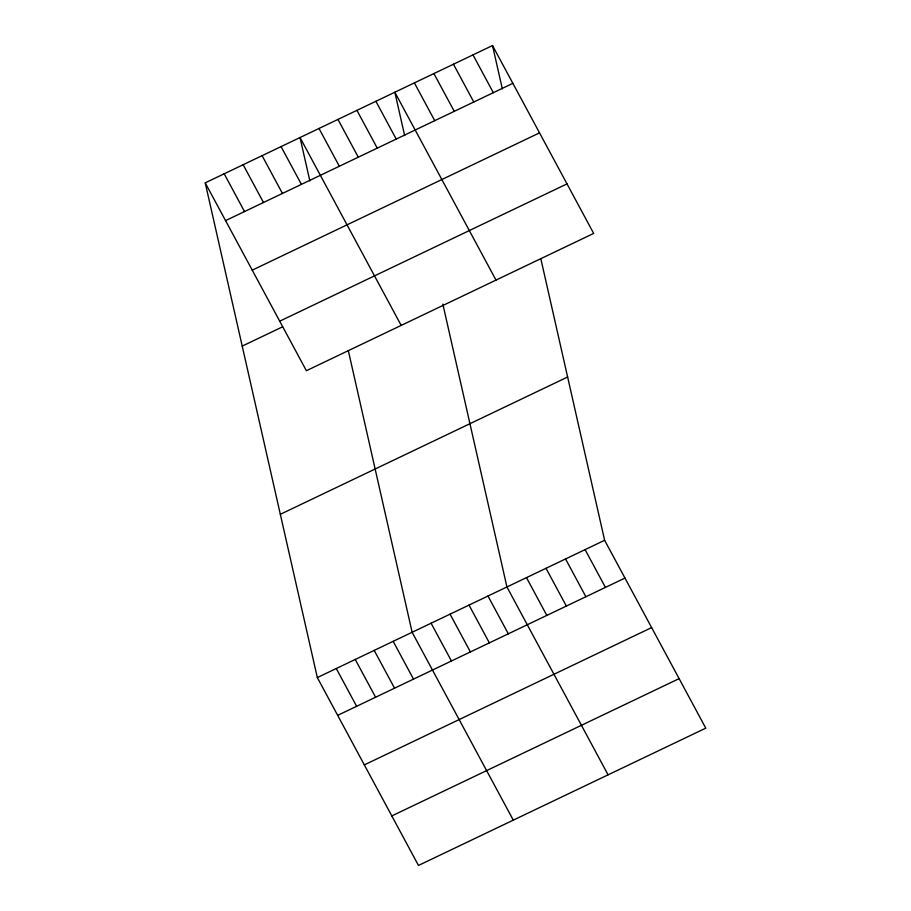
<?xml version="1.0" encoding="UTF-8"?>
<svg xmlns="http://www.w3.org/2000/svg" width="911" height="911" viewBox="0 0 911 911"><rect width="100%" height="100%" fill="white"/><g stroke="black" fill="none" stroke-linecap="round" stroke-linejoin="round"><path stroke-width="1.37" d="M205.226 182.849L492.521 45.55L593.676 233.421L306.381 370.709L205.226 182.849L317.324 677.579L418.479 865.45L705.774 728.151L604.619 540.291L540.827 258.747M225.564 220.621L512.87 83.334M252.233 270.157L539.528 132.858M279.711 321.184L567.006 183.885M242.212 346.112L282.661 326.776M280.326 514.316L567.633 377.017M317.324 677.579L604.619 540.291M337.662 715.363L624.969 578.064M364.332 764.887L651.638 627.588M391.81 815.926L679.116 678.627M472.991 54.888L493.329 92.66M453.45 64.225L473.788 101.998M433.909 73.563L454.259 111.336M414.38 82.89L434.718 120.673M495.994 280.098L394.839 92.227L404.666 135.602M375.879 101.292L396.217 139.076M356.918 110.356L377.256 148.129M585.09 549.618L605.428 587.401M337.958 119.421L358.296 157.193M565.549 558.955L585.887 596.739M318.998 128.474L339.336 166.257M546.019 568.293L566.357 606.077M401.182 325.409L300.026 137.538L309.854 180.902M526.478 577.631L546.816 615.415M281.066 146.603L301.404 184.375M608.092 774.828L506.937 586.969L442.848 304.115M262.106 155.667L282.444 193.439M487.977 596.033L508.315 633.805M243.146 164.72L263.484 202.504M469.017 605.086L489.355 642.87M224.186 173.785L244.524 211.568M450.057 614.151L470.395 651.934M431.097 623.215L451.435 660.987M513.292 820.139L412.136 632.28L348.344 350.735M393.165 641.333L413.514 679.116M374.205 650.397L394.543 688.181M355.244 659.462L375.583 697.234M336.284 668.526L356.622 706.298M492.521 45.55L502.348 88.914"/></g></svg>
